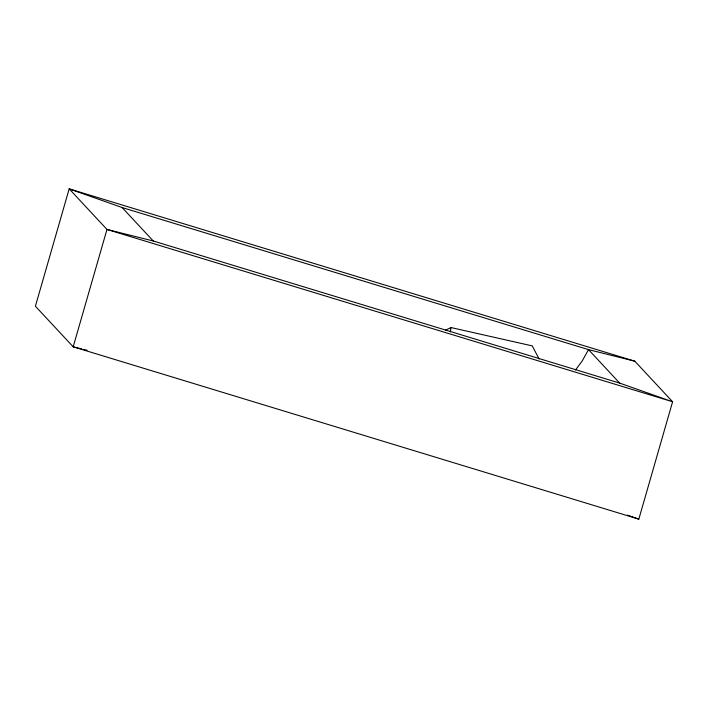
<?xml version="1.0" encoding="UTF-8"?>
<svg xmlns="http://www.w3.org/2000/svg" width="708" height="708" viewBox="0 0 708 708"><rect width="100%" height="100%" fill="white"/><g stroke="black" fill="none" stroke-linecap="round" stroke-linejoin="round"><path stroke-width="1.06" d="M450.368 331.857L451.031 327.565L532.266 345.893L539.098 359.027M638.82 519.15L672.6 401.772L634.81 361.186L69.18 188.85L35.4 306.228L73.19 346.814L638.82 519.15L627.403 515.114M575.507 369.992L582.18 360.983L588.507 349.628L634.81 361.186M445.598 330.14L451.031 327.565M619.668 383.099L153.273 240.994L106.979 229.445L69.18 188.85L122.112 207.532L588.507 349.628L619.668 383.099L672.6 401.772L106.979 229.445L73.19 346.814L81.747 348.947M83.889 349.486L87.102 350.283M122.112 207.532L153.273 240.994"/></g></svg>
